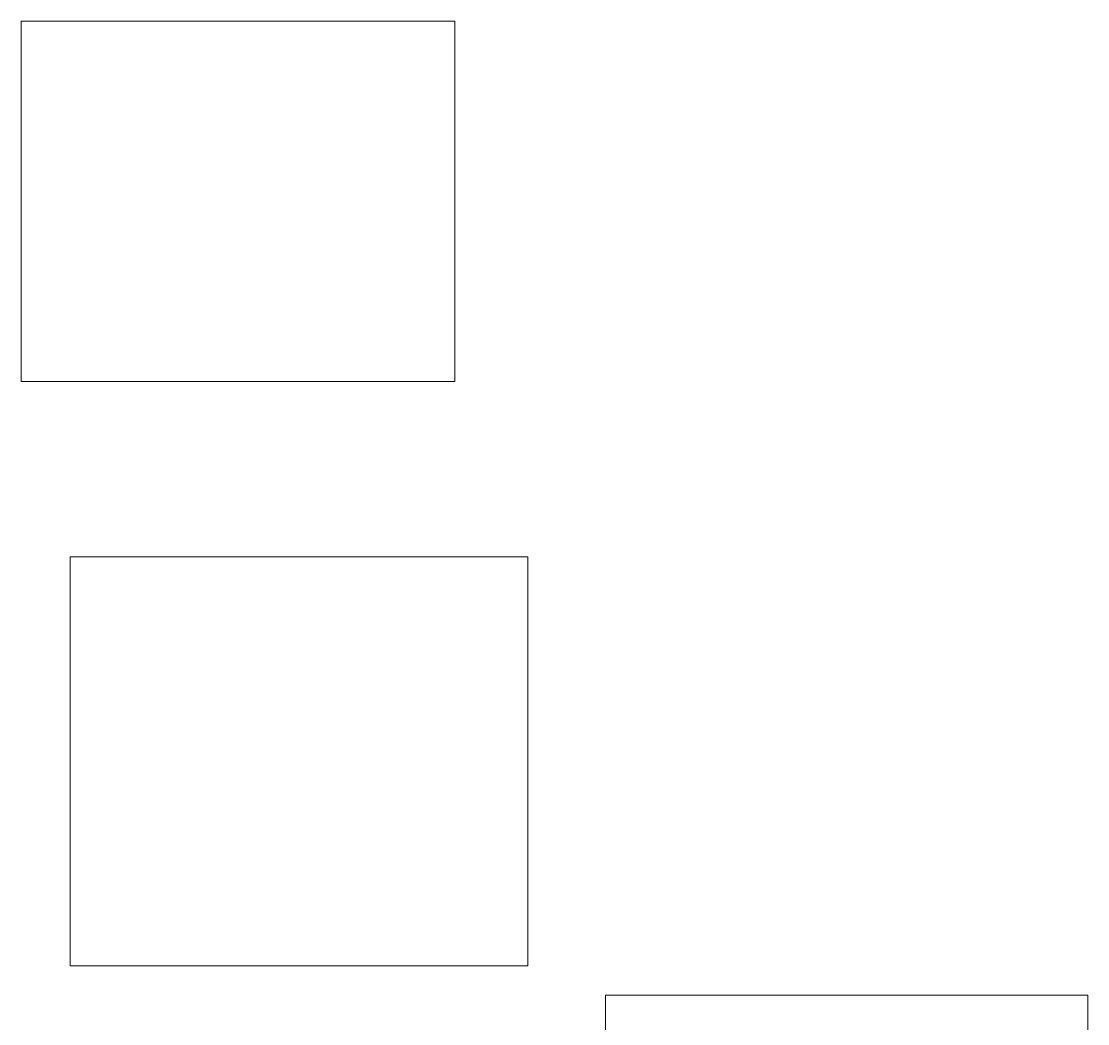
# Paper-space layout '01 Plans' of a CAD drawing. Header units: millimetres. Extents: x 5 to 415, y 7 to 290.
# Drawn here: x 118.55 to 140.45, y 156.36 to 176.95 of the extents above; entities that cross this region are included whole.
import ezdxf

# ---------------------------------------------------------------- set-up
doc = ezdxf.new("R2010")
doc.units = ezdxf.units.MM
doc.layers.add('GEOMETRY', color=7, linetype='Continuous')

# ---------------------------------------------------------------- blocks, each defined once
blk = doc.blocks.new('SHEET_01')
at = {"layer": 'GEOMETRY', "lineweight": 13}
for p, q in [((127.45, 176.95), (118.55, 176.95)), ((118.55, 176.95), (118.55, 169.55)), ((127.45, 176.95), (127.45, 169.55)), ((127.45, 169.55), (127.45, 176.95)), ((127.45, 176.95), (127.45, 176.95)), ((118.55, 169.55), (118.55, 169.617)), ((127.45, 169.55), (118.55, 169.55)), ((118.55, 169.55), (127.45, 169.55)), ((118.55, 169.55), (118.55, 169.55)), ((127.45, 169.55), (127.45, 169.55)), ((128.95, 165.95), (119.55, 165.95)), ((119.55, 165.95), (119.55, 157.55)), ((128.95, 165.95), (128.95, 157.55)), ((128.95, 157.55), (128.95, 165.95)), ((128.95, 165.95), (128.95, 165.95)), ((119.55, 157.55), (119.55, 157.617)), ((128.95, 157.55), (119.55, 157.55)), ((119.55, 157.55), (128.95, 157.55)), ((119.55, 157.55), (119.55, 157.55)), ((128.95, 157.55), (128.95, 157.55)), ((140.45, 156.95), (130.55, 156.95)), ((130.55, 156.95), (130.55, 149.05)), ((140.384, 156.95), (140.45, 156.95)), ((140.45, 156.95), (140.45, 149.05)), ((140.45, 149.05), (140.45, 156.95)), ((140.45, 156.95), (140.45, 156.95))]:
    blk.add_line(p, q, dxfattribs=at)

psp = doc.layouts.new('01 Plans')

# ---------------------------------------------------------------- block references
psp.add_blockref('SHEET_01', (0, 0))

doc.saveas('drawing.dxf')
